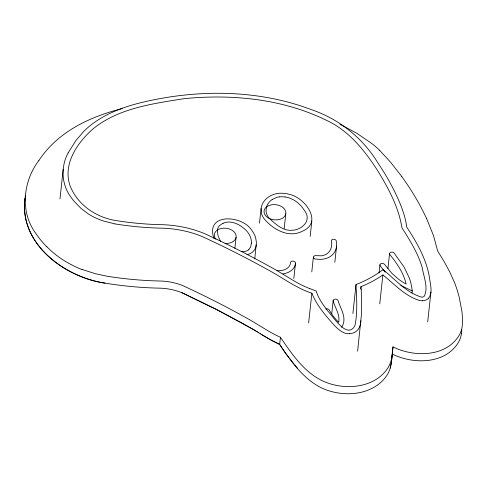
<?xml version="1.0" encoding="UTF-8"?>
<svg xmlns="http://www.w3.org/2000/svg" width="487" height="487" viewBox="0 0 487 487"><rect width="100%" height="100%" fill="white"/><g stroke="black" fill="none" stroke-linecap="round" stroke-linejoin="round"><path stroke-width="0.73" d="M261.099 208.436L261.635 213.921A28.343 19.693 6.2 0 0 263.893 218.486C272.83 229.267 288.261 238.405 302.232 231.307C323.405 222.522 305.099 197.978 290.088 194.526A21.684 15.067 6.2 0 0 283.684 193.369C273.931 192.085 262.487 198.039 261.099 208.436L259.498 223.18M428.517 298.33C432.888 292.79 430.465 285.059 429.637 278.722C426.892 260.168 417.511 243.549 407.388 228.074A5.424 3.768 6.2 0 1 406.742 226.924C405.026 214.213 399.857 202.275 394.293 190.825A361.232 250.933 6.2 0 0 378.618 164.04C363.211 138.278 339.049 118.773 310.542 109.35A170.779 118.633 6.2 0 0 280.269 100.212C245.235 92.11 208.698 91.446 173.165 96.475A264.21 183.538 6.2 0 0 162.147 98.24L159.961 98.63A299.487 208.04 6.2 0 0 153.673 99.835C136.555 103.262 119.485 107.968 104.096 116.405A114.043 79.223 6.2 0 0 83.746 131.399L75.96 140.457L68.168 152.808M461.828 329.705L461.402 333.857M254.756 258.883L256.418 242.423L255.608 237.528A35.32 24.533 6.2 0 0 251.901 230.576C242.703 214.797 204.613 212.691 214.006 238.496M426.442 218.194L433.485 235.501L437.618 250.89L444.12 261.574L449.988 272.41L454.657 282.819L457.171 289.844L459.15 296.924L461.986 311.814L462.65 319.898L462.175 326.734A56.949 39.563 6.2 0 1 460.221 333.388C447.839 357.221 414.504 357.702 392.997 346.89L391.779 357.89A56.833 39.477 6.2 0 1 390.97 361.001A59.919 41.62 6.2 0 1 388.127 367.575C375.447 387.658 346.756 390.434 326.162 382.441C305.507 374.369 292.462 354.786 280.445 337.296A130.157 90.412 6.2 0 1 269.293 331.556L250.823 320.416A770.714 535.383 6.2 0 0 182.54 285.498A45.942 31.917 6.2 0 0 159.511 281.005L158.78 280.993A269.439 187.166 6.2 0 1 106.714 276.153L95.452 273.737L82.212 269.5M262.085 334.873L270.76 339.932L279.666 344.425C290.702 360.8 302.695 378.18 320.689 387.506C341.965 398.013 373.547 396.211 387.342 374.698A59.919 41.62 6.2 0 0 390.184 368.123L391.402 362.736L392.193 354.56M336.578 246.118L336.274 240.913A2.49 1.729 6.2 0 0 333.461 239.281A2.49 1.729 6.2 0 0 331.355 241.126C332.779 246.653 330.058 253.203 324.439 255.085A10.964 7.615 6.2 0 1 321.469 255.809L316.233 255.669A2.49 1.729 6.2 0 0 313.409 256.972A2.49 1.729 6.2 0 0 315.497 259.06L320.409 259.382A16.881 11.725 6.2 0 0 327.94 257.769C332.682 255.852 336.207 251.243 336.578 246.118L334.819 262.335M392.157 355.108L391.402 362.736L390.19 368.129M68.107 152.924C60.619 166.755 61.392 184.61 71.005 197.247A81.993 56.955 6.2 0 0 73.805 200.954L81.031 208.424L88.287 213.89A54.696 37.998 6.2 0 0 102.927 220.848L114.902 223.898M251.432 243.086L250.61 247.14L248.699 249.691M357.628 351.176L361.378 315.095L361.677 300.844L361.22 289.424M59.968 198.952L63.194 169.263M234.886 248.34L236.085 237.285M284.195 228.458L285.796 213.72A10.964 7.615 6.2 0 0 270.571 205.009A10.964 7.615 6.2 0 0 268.447 218.03A10.964 7.615 6.2 0 0 285.796 213.72M294.057 364.099L285.218 352.874L279.666 344.425L280.445 337.296M293.819 278.582L295.42 263.844M310.158 236.475L311.844 220.995M311.783 271.868L313.385 257.124M308.642 322.905L311.869 293.217C298.281 288.779 286.533 280.567 274.339 273.39A804.579 558.906 6.2 0 0 202.135 236.524A80.903 56.2 6.2 0 0 160.387 228.135A234.777 163.09 6.2 0 1 115.017 223.917M331.726 313.865L333.169 300.601M352.892 313.488L356.04 284.542A119.011 82.674 6.2 0 0 383.019 269.603C395.334 279.441 406.487 292.991 422.095 297.271L424.159 296.394C428.688 287.531 423.66 277.03 422.284 267.844C418.284 254.056 410.748 241.68 403.133 229.633A10.404 7.226 6.2 0 1 401.818 227.149C398.476 206.792 388.413 188.329 377.821 170.913C364.678 150.453 348.875 130.589 326.235 120.204C282.344 98.8 232.226 93.93 184.098 98.666C152.668 103.737 118.67 108.059 93.072 128.848C77.372 142.588 62.263 164.436 70.231 186.156C77.695 204.881 96.189 217.47 115.76 220.526A229.584 159.48 6.2 0 0 160.12 224.653A85.797 59.603 6.2 0 1 204.516 233.608A809.431 562.278 6.2 0 1 277.255 270.742L294.471 281.169A90.247 62.689 6.2 0 0 309.373 288.432M360.715 288.949L360.958 286.721A123.996 86.132 6.2 0 0 382.885 274.93C394.385 284.11 405.056 296.084 419.52 300.516A9.582 6.654 6.2 0 0 421.072 300.735L422.673 300.759M379.056 272.97L379.939 264.861M379.744 303.876L382.885 274.93M387.962 268.398L389.563 253.654M392.297 353.3L392.997 346.89M412.02 293.101L412.258 290.885L411.752 287.531A94.825 65.873 6.2 0 0 409.317 277.961L404.107 267.065L394.184 253.112A2.49 1.729 6.2 0 0 390.781 252.309A2.49 1.729 6.2 0 0 389.904 254.634C395.633 261.769 401.093 269.323 404.307 277.967A90.095 62.586 6.2 0 1 406.121 284L404.24 282.959A53.217 36.969 6.2 0 1 399.17 279.678L392.266 273.712L384.608 264.465A2.49 1.729 6.2 0 0 381.248 263.558A2.49 1.729 6.2 0 0 380.219 265.847L385.199 272.178M427.696 321.834L430.934 291.993M360.934 320.744C360.63 325.225 359.035 330.265 354.67 332.335A11.621 8.072 6.2 0 1 352.539 333.187L349.349 333.711M25.081 197.862C18.524 243.78 65.209 277.669 105.941 283.276A269.439 187.166 6.2 0 0 158.007 288.121L158.738 288.134A45.942 31.917 6.2 0 1 181.761 292.626L216.472 309.47L253.161 329.34M24.983 198.489C19.042 243.829 64.771 277.231 105.028 283.124M25.397 196.066L25.184 197.241L25.525 195.476M256.278 244.876C256.004 249.916 251.803 253.757 247.019 254.652M266.371 207.346L266.054 211.395A20.478 14.226 6.2 0 0 266.632 213.878A23.224 16.132 6.2 0 0 268.696 217.719C274.802 223.515 282.685 231.112 291.896 230.272C301.83 230.126 312.185 220.55 304.594 210.743A43.337 30.103 6.2 0 0 300.376 205.228L298.275 203.213A31.065 21.58 6.2 0 0 296.948 202.123L295.085 200.79A24.557 17.057 6.2 0 0 293.612 199.895L290.587 198.44A16.716 11.609 6.2 0 0 285.096 196.967M341.612 327.276L341.904 326.807A26.584 18.469 6.2 0 0 343.652 322.552C345.222 314.73 340.194 307.821 338.075 300.637A2.49 1.729 6.2 0 0 335.135 299.134A2.49 1.729 6.2 0 0 333.218 301.082C335.001 307.638 339.561 313.689 338.934 320.744A22.195 15.42 6.2 0 1 338.617 322.297A71.571 49.717 6.2 0 1 329.352 310.097A2.49 1.729 6.2 0 0 325.931 308.983M38.899 160.418C22.986 181.456 19.663 212.119 36.19 233.979A116.436 80.879 6.2 0 0 44.086 243.944L46.868 246.885M272.221 199.487L276.555 197.436A11.895 8.261 6.2 0 1 279.142 196.888M222.991 223.326C231.349 219.381 241.114 225.079 246.836 231.136A29.841 20.728 6.2 0 1 251.456 243.086M122.194 108.577C95.227 115.37 68.417 126.912 49.096 147.537A172.715 119.979 6.2 0 0 38.923 160.43M279.142 196.894L280.269 196.797A19.389 13.472 6.2 0 1 282.052 196.76L285.096 196.979M309.373 288.432L316.148 290.964C319.734 302.476 328.335 311.333 335.665 320.568C339.189 324.433 342.866 329.127 348.229 330.235C351.669 330.393 354.506 327.648 355.236 324.421C357.275 312.897 356.843 301.033 356.265 289.381A41.955 29.147 6.2 0 1 356.04 284.542M412.258 290.885L403.066 286.569A58.464 40.616 6.2 0 1 400.771 285.272M181.761 292.626L216.472 309.47L241.771 322.911L255.912 331.014M279.666 344.425L270.76 339.932L261.221 334.332M392.224 354.012C413.725 364.824 447.078 364.349 459.436 340.51A56.949 39.563 6.2 0 0 461.396 333.857M339.938 124.24L356.679 133.182L372.056 143.708A104.51 72.6 6.2 0 1 379.598 150.282M253.843 329.748L257.434 331.964M261.598 334.569L260.082 333.625M256.673 331.489L258.567 332.676M260.46 333.863L258.189 332.438M379.592 150.288L390.55 162.177L401.757 176.477M294.781 364.976L297.46 368.245M220.635 241.522L218.486 236.98A40.397 28.057 6.2 0 1 217.939 235.057L217.446 231.252A25.628 17.806 6.2 0 1 217.61 228.957L218.413 226.905A15.669 10.884 6.2 0 1 223.046 223.381M311.869 293.217C316.927 305.787 326.053 316.191 335.068 326.144C337.71 328.768 340.596 331.294 344.047 332.779A9.095 6.319 6.2 0 0 349.349 333.711M361.196 289.26A36.975 25.683 6.2 0 1 360.958 286.721M428.469 298.306A8.65 6.008 6.2 0 1 422.686 300.783M282.91 273.944A17.745 12.327 6.2 0 0 295.481 263.017A2.49 1.729 6.2 0 0 293.04 261.111A2.49 1.729 6.2 0 0 290.514 262.682A12.765 8.869 6.2 0 1 277.012 270.656M401.72 176.489A386.629 268.574 6.2 0 1 426.423 218.2M82.114 269.634A94.241 65.465 6.2 0 1 46.965 246.836M266.462 207.365A22.706 15.773 6.2 0 1 272.19 199.463M215.899 239.269A10.964 7.615 6.2 0 1 221.372 228.458A10.964 7.615 6.2 0 1 235.994 235.093A10.964 7.615 6.2 0 1 225.091 243.445M248.808 249.764A9.551 6.635 6.2 0 1 241.388 251.639"/></g></svg>
